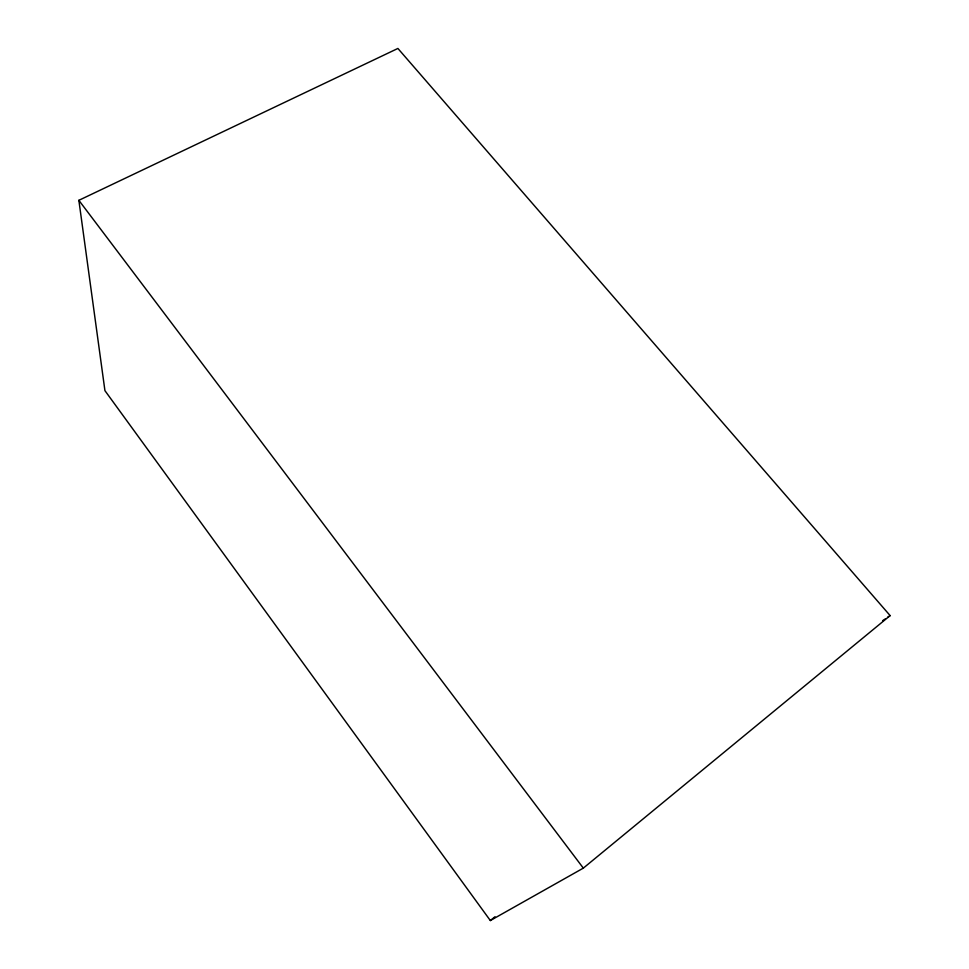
<?xml version="1.0" encoding="UTF-8"?>
<svg xmlns="http://www.w3.org/2000/svg" width="969" height="969" viewBox="0 0 969 969"><rect width="100%" height="100%" fill="white"/><g stroke="black" fill="none" stroke-linecap="round" stroke-linejoin="round"><path stroke-width="1.45" d="M583.326 868.127L890.136 615.606L397.896 48.45L78.864 200.317L104.931 390.652L490.338 920.55L583.326 868.127L78.864 200.317M490.338 920.55L495.038 916.722M882.65 620.681L885.145 618.985M887.64 617.289L890.136 615.606"/></g></svg>
